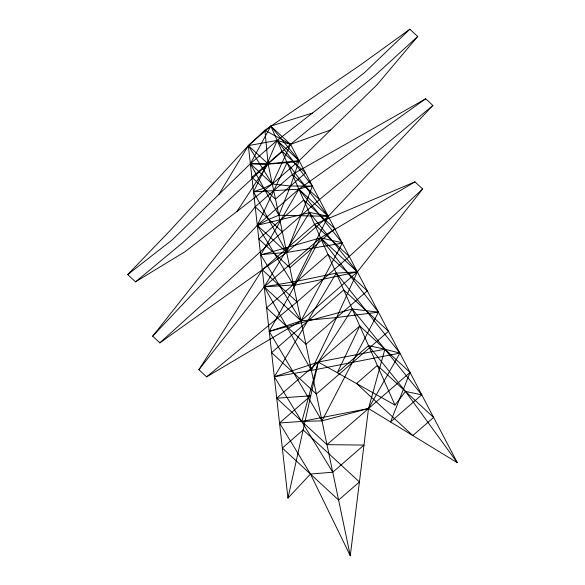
<?xml version="1.0" encoding="UTF-8"?>
<svg xmlns="http://www.w3.org/2000/svg" width="585" height="585" viewBox="0 0 585 585"><rect width="100%" height="100%" fill="white"/><g stroke="black" fill="none" stroke-linecap="round" stroke-linejoin="round"><path stroke-width="0.88" d="M312.412 113.095L270.804 126.082L248.34 145.614L169.687 231.009L127.698 274.584L135.537 281.838L185.189 251.594L272.303 184.012L299.118 160.699L377.128 84.701L417.69 36.504L409.844 29.25L361.618 64.123L264.91 130.25L248.34 145.614L287.959 498.12L310.467 474.04L332.763 472.219L363.98 445.075L326.978 444.651L276.727 398.188L310.737 395.84L279.513 422.984L310.467 474.04L350.283 555.75L368.506 408.542L384.901 349.208L352.236 309.034L269.224 331.424L321.984 420.849L368.506 408.542L399.899 353.106L336.258 273.136L297.268 281.173L264.215 286.84L198.907 369.72L206.615 376.85L301.012 320.865L357.355 271.879L422.662 188.999L414.948 181.869L314.547 224.355L262.299 269.787L198.907 369.72M287.959 498.12L318.255 362.078L352.236 309.034L378.444 312.141L321.984 420.849L301.853 421.419L279.513 422.984M127.698 274.584L172.37 239.74L250.38 163.734L270.804 126.082L299.118 160.699L290.504 186.037L278.855 215.236L268.778 219.324L257.298 225.32L152.656 336.185L159.866 342.854L286.665 252.479L328.251 216.318L432.893 105.454L425.683 98.792L292.354 174.491L255.214 206.783L152.656 336.185M425.683 98.792L298.884 189.167L260.639 255.038L320.551 237.854L378.444 312.141L336.609 317.553L301.012 320.865L260.581 254.541L286.665 252.479L312.405 186.067L277.188 140.422L248.34 145.614L218.834 194.469M410.026 372.44L390.539 421.982L421.763 394.838L384.901 349.208L368.513 345.603L337.296 372.747L359.775 325.977L410.026 372.44L326.978 444.651M409.844 29.25L364.301 72.847L277.188 140.422L266.935 164.246L253.532 191.821L286.665 252.479L342.313 243.163L301.012 320.865L269.224 331.424L297.268 281.173L320.551 237.854L414.948 181.869M357.355 271.879L336.258 273.136L274.321 376.777L318.255 362.078L384.901 349.208L399.899 353.106L311.41 370.429L264.215 286.84L320.551 237.854L357.355 271.879L293.597 285.517L328.251 216.318L309.173 212.289L357.355 271.879L336.609 317.553L311.41 370.429L274.321 376.777L332.763 472.219M330.657 129.972L290.54 144.334L277.188 140.422L250.38 163.734L272.303 184.012L290.504 186.037L312.405 186.067L305.911 187.032L298.884 189.167L253.532 191.821L263.689 188.209L272.303 184.012L290.54 144.334L374.437 75.977L417.69 36.504M286.665 252.479L257.298 225.32L309.348 212.684L264.215 286.84L293.48 284.961L257.298 225.32L287.081 162.652L293.758 162.067L299.118 160.699L277.188 140.422M237.079 211.339L268.076 163.866L290.54 144.334L270.804 126.082L394.985 405.061L405.471 391.438L421.763 394.838M206.615 376.85L297.034 301.911L349.282 256.479L422.662 188.999M159.866 342.854L282.343 231.865L319.476 199.58L432.893 105.454M257.298 225.32L298.884 189.167L328.251 216.318L278.855 215.236L250.38 163.734L268.076 163.866L299.118 160.699M276.727 398.188L359.775 325.977M135.537 281.838L182.505 242.863L268.076 163.866L264.91 130.25L290.54 144.334L457.302 462.691L368.506 408.542L301.853 421.419L318.255 362.078L394.985 405.061M250.38 163.734L266.935 164.246L287.081 162.652L328.251 216.318M320.551 237.854L342.071 242.709L298.884 189.167M292.354 174.491L319.476 199.58M314.547 224.355L349.282 256.479M255.214 206.783L282.343 231.865M262.299 269.787L297.034 301.911M264.215 286.84L301.012 320.865M368.513 345.603L405.471 391.438L457.302 462.691M272.303 184.012L248.34 145.614L268.076 163.866L350.283 555.75M281.97 151.171L251.901 177.313L275.469 199.112L305.538 172.963L281.97 151.171M303.703 199.997L258.841 239.009L289.86 267.696L334.722 228.684L303.703 199.997M327.958 254.49L266.577 307.856L305.918 344.236L367.3 290.869L327.958 254.49M343.731 289.926L271.608 352.631L316.353 394.012L388.477 331.3L343.731 289.926M303.147 429.931L282.328 448.03L338.598 500.058L359.417 481.96L303.147 429.931M377.34 365.42L356.521 383.519L412.791 435.547L433.609 417.449L377.34 365.42"/></g></svg>
